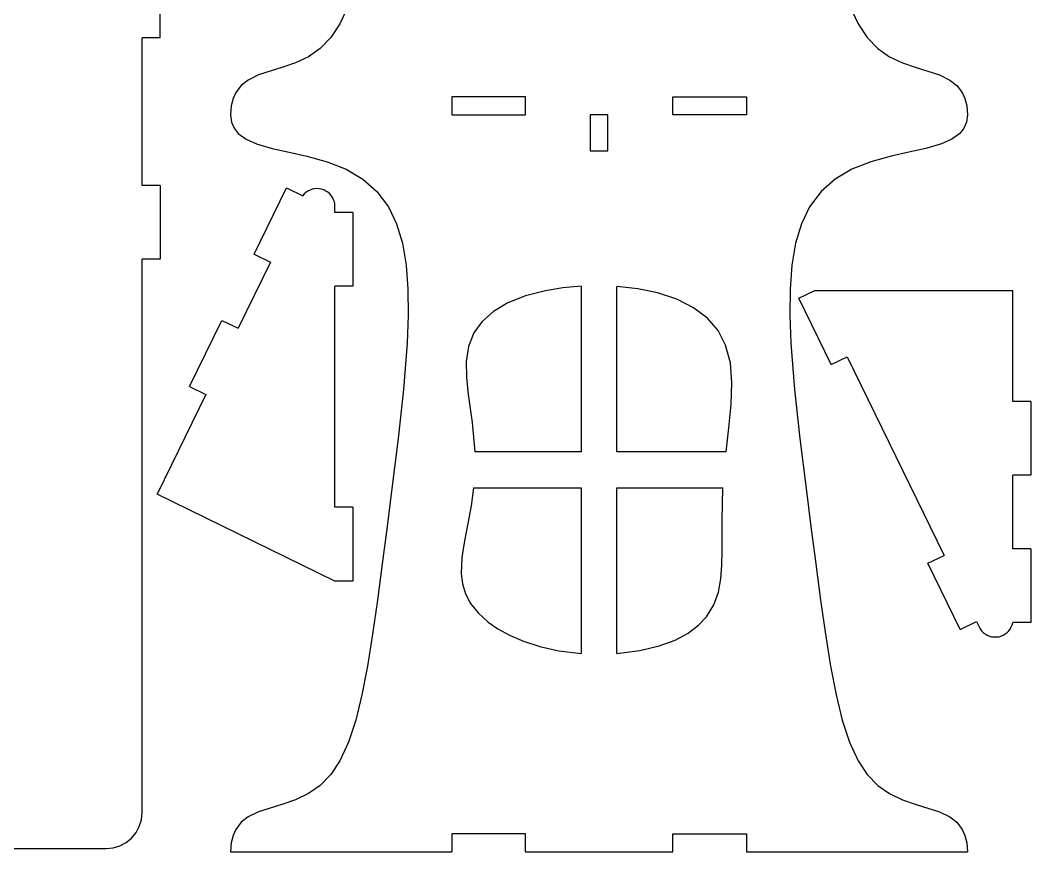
# Model space of a CAD drawing. Header units: millimetres. Extents: x -3928 to -434, y -548 to 1409.
# Drawn here: x -1988.4 to -1707.2, y 939.1 to 1170.5 of the extents above; entities that cross this region are included whole.
import ezdxf

# ---------------------------------------------------------------- set-up
doc = ezdxf.new("R2010")
doc.units = ezdxf.units.MM
doc.header["$MEASUREMENT"] = 0
doc.layers.add('layer 1', color=7, linetype='Continuous')

msp = doc.modelspace()

# ---------------------------------------------------------------- linework, layer by layer
at = {"layer": 'layer 1', "color": 1, "lineweight": 25}
for points, knots in [([(-1929.8263, 1349.1321), (-1929.8263, 1349.1321), (-1929.5716, 1347.0852), (-1929.5716, 1347.0852), (-1929.5716, 1347.0852), (-1929.5716, 1347.0852), (-1928.8544, 1345.3898), (-1928.8544, 1345.3898), (-1928.8544, 1345.3898), (-1928.8544, 1345.3898), (-1927.742, 1343.9907), (-1927.742, 1343.9907), (-1927.742, 1343.9907), (-1927.742, 1343.9907), (-1925.468, 1342.3365), (-1925.468, 1342.3365), (-1925.468, 1342.3365), (-1925.468, 1342.3365), (-1922.6324, 1341.081), (-1922.6324, 1341.081), (-1922.6324, 1341.081), (-1922.6324, 1341.081), (-1918.2597, 1339.7979), (-1918.2597, 1339.7979), (-1918.2597, 1339.7979), (-1918.2597, 1339.7979), (-1913.5099, 1338.7188), (-1913.5099, 1338.7188), (-1913.5099, 1338.7188), (-1913.5099, 1338.7188), (-1908.6504, 1337.6259), (-1908.6504, 1337.6259), (-1908.6504, 1337.6259), (-1908.6504, 1337.6259), (-1902.97, 1336.056), (-1902.97, 1336.056), (-1902.97, 1336.056), (-1902.97, 1336.056), (-1897.7083, 1333.994), (-1897.7083, 1333.994), (-1897.7083, 1333.994), (-1897.7083, 1333.994), (-1893.0502, 1331.2819), (-1893.0502, 1331.2819), (-1893.0502, 1331.2819), (-1893.0502, 1331.2819), (-1889.1083, 1327.8197), (-1889.1083, 1327.8197), (-1889.1083, 1327.8197), (-1889.1083, 1327.8197), (-1885.9326, 1323.5536), (-1885.9326, 1323.5536), (-1885.9326, 1323.5536), (-1885.9326, 1323.5536), (-1883.6625, 1318.8341), (-1883.6625, 1318.8341), (-1883.6625, 1318.8341), (-1883.6625, 1318.8341), (-1882.0333, 1313.4154), (-1882.0333, 1313.4154), (-1882.0333, 1313.4154), (-1882.0333, 1313.4154), (-1880.9948, 1307.3311), (-1880.9948, 1307.3311), (-1880.9948, 1307.3311), (-1880.9948, 1307.3311), (-1880.4808, 1300.6297), (-1880.4808, 1300.6297), (-1880.4808, 1300.6297), (-1880.4808, 1300.6297), (-1880.4169, 1293.3738), (-1880.4169, 1293.3738), (-1880.4169, 1293.3738), (-1880.4169, 1293.3738), (-1880.7235, 1285.6345), (-1880.7235, 1285.6345), (-1880.7235, 1285.6345), (-1880.7235, 1285.6345), (-1881.7659, 1272.6904), (-1881.7659, 1272.6904), (-1881.7659, 1272.6904), (-1881.7659, 1272.6904), (-1883.249, 1259.0869), (-1883.249, 1259.0869), (-1883.249, 1259.0869), (-1883.249, 1259.0869), (-1884.9466, 1245.1811), (-1884.9466, 1245.1811), (-1884.9466, 1245.1811), (-1884.9466, 1245.1811), (-1886.29, 1234.5851), (-1886.29, 1234.5851), (-1886.29, 1234.5851), (-1886.29, 1234.5851), (-1887.6333, 1224.1895), (-1887.6333, 1224.1895), (-1887.6333, 1224.1895), (-1887.6333, 1224.1895), (-1888.9714, 1214.1533), (-1888.9714, 1214.1533), (-1888.9714, 1214.1533), (-1888.9714, 1214.1533), (-1890.3278, 1204.6304), (-1890.3278, 1204.6304), (-1890.3278, 1204.6304), (-1890.3278, 1204.6304), (-1891.751, 1195.7644), (-1891.751, 1195.7644), (-1891.751, 1195.7644), (-1891.751, 1195.7644), (-1893.2795, 1187.8209), (-1893.2795, 1187.8209), (-1893.2795, 1187.8209), (-1893.2795, 1187.8209), (-1895.0149, 1180.7396), (-1895.0149, 1180.7396), (-1895.0149, 1180.7396), (-1895.0149, 1180.7396), (-1897.0391, 1174.6002), (-1897.0391, 1174.6002), (-1897.0391, 1174.6002), (-1897.0391, 1174.6002), (-1899.4277, 1169.45), (-1899.4277, 1169.45), (-1899.4277, 1169.45), (-1899.4277, 1169.45), (-1901.966, 1165.634), (-1901.966, 1165.634), (-1901.966, 1165.634), (-1901.966, 1165.634), (-1904.8782, 1162.6103), (-1904.8782, 1162.6103), (-1904.8782, 1162.6103), (-1904.8782, 1162.6103), (-1908.159, 1160.3053), (-1908.159, 1160.3053), (-1908.159, 1160.3053), (-1908.159, 1160.3053), (-1911.764, 1158.5922), (-1911.764, 1158.5922), (-1911.764, 1158.5922), (-1911.764, 1158.5922), (-1915.598, 1157.2813), (-1915.598, 1157.2813), (-1915.598, 1157.2813), (-1915.598, 1157.2813), (-1918.857, 1156.3087), (-1918.857, 1156.3087), (-1918.857, 1156.3087), (-1918.857, 1156.3087), (-1922.0383, 1155.2359), (-1922.0383, 1155.2359), (-1922.0383, 1155.2359), (-1922.0383, 1155.2359), (-1924.9713, 1153.8152), (-1924.9713, 1153.8152), (-1924.9713, 1153.8152), (-1924.9713, 1153.8152), (-1926.8784, 1152.3427), (-1926.8784, 1152.3427), (-1926.8784, 1152.3427), (-1926.8784, 1152.3427), (-1928.413, 1150.3562), (-1928.413, 1150.3562), (-1928.413, 1150.3562), (-1928.413, 1150.3562), (-1929.1659, 1148.6626), (-1929.1659, 1148.6626), (-1929.1659, 1148.6626), (-1929.1659, 1148.6626), (-1929.653, 1146.6083), (-1929.653, 1146.6083), (-1929.653, 1146.6083), (-1929.653, 1146.6083), (-1929.8263, 1144.1323), (-1929.8263, 1144.1323)], [0, 0, 0, 0, 0.02222222, 0.02222222, 0.02222222, 0.02222222, 0.04444444, 0.04444444, 0.04444444, 0.04444444, 0.06666667, 0.06666667, 0.06666667, 0.06666667, 0.08888889, 0.08888889, 0.08888889, 0.08888889, 0.11111111, 0.11111111, 0.11111111, 0.11111111, 0.13333333, 0.13333333, 0.13333333, 0.13333333, 0.15555556, 0.15555556, 0.15555556, 0.15555556, 0.17777778, 0.17777778, 0.17777778, 0.17777778, 0.2, 0.2, 0.2, 0.2, 0.22222222, 0.22222222, 0.22222222, 0.22222222, 0.24444444, 0.24444444, 0.24444444, 0.24444444, 0.26666667, 0.26666667, 0.26666667, 0.26666667, 0.28888889, 0.28888889, 0.28888889, 0.28888889, 0.31111111, 0.31111111, 0.31111111, 0.31111111, 0.33333333, 0.33333333, 0.33333333, 0.33333333, 0.35555556, 0.35555556, 0.35555556, 0.35555556, 0.37777778, 0.37777778, 0.37777778, 0.37777778, 0.4, 0.4, 0.4, 0.4, 0.42222222, 0.42222222, 0.42222222, 0.42222222, 0.44444444, 0.44444444, 0.44444444, 0.44444444, 0.46666667, 0.46666667, 0.46666667, 0.46666667, 0.48888889, 0.48888889, 0.48888889, 0.48888889, 0.51111111, 0.51111111, 0.51111111, 0.51111111, 0.53333333, 0.53333333, 0.53333333, 0.53333333, 0.55555556, 0.55555556, 0.55555556, 0.55555556, 0.57777778, 0.57777778, 0.57777778, 0.57777778, 0.6, 0.6, 0.6, 0.6, 0.62222222, 0.62222222, 0.62222222, 0.62222222, 0.64444444, 0.64444444, 0.64444444, 0.64444444, 0.66666667, 0.66666667, 0.66666667, 0.66666667, 0.68888889, 0.68888889, 0.68888889, 0.68888889, 0.71111111, 0.71111111, 0.71111111, 0.71111111, 0.73333333, 0.73333333, 0.73333333, 0.73333333, 0.75555556, 0.75555556, 0.75555556, 0.75555556, 0.77777778, 0.77777778, 0.77777778, 0.77777778, 0.8, 0.8, 0.8, 0.8, 0.82222222, 0.82222222, 0.82222222, 0.82222222, 0.84444444, 0.84444444, 0.84444444, 0.84444444, 0.86666667, 0.86666667, 0.86666667, 0.86666667, 0.88888889, 0.88888889, 0.88888889, 0.88888889, 0.91111111, 0.91111111, 0.91111111, 0.91111111, 0.93333333, 0.93333333, 0.93333333, 0.93333333, 0.95555556, 0.95555556, 0.95555556, 0.95555556, 1, 1, 1, 1]), ([(-1724.8265, 1349.1321), (-1724.8265, 1349.1321), (-1725.0815, 1347.0852), (-1725.0815, 1347.0852), (-1725.0815, 1347.0852), (-1725.0815, 1347.0852), (-1725.7987, 1345.3898), (-1725.7987, 1345.3898), (-1725.7987, 1345.3898), (-1725.7987, 1345.3898), (-1726.9107, 1343.9907), (-1726.9107, 1343.9907), (-1726.9107, 1343.9907), (-1726.9107, 1343.9907), (-1729.1851, 1342.3365), (-1729.1851, 1342.3365), (-1729.1851, 1342.3365), (-1729.1851, 1342.3365), (-1732.0207, 1341.081), (-1732.0207, 1341.081), (-1732.0207, 1341.081), (-1732.0207, 1341.081), (-1736.3934, 1339.7979), (-1736.3934, 1339.7979), (-1736.3934, 1339.7979), (-1736.3934, 1339.7979), (-1741.1431, 1338.7188), (-1741.1431, 1338.7188), (-1741.1431, 1338.7188), (-1741.1431, 1338.7188), (-1746.0022, 1337.6259), (-1746.0022, 1337.6259), (-1746.0022, 1337.6259), (-1746.0022, 1337.6259), (-1751.6827, 1336.056), (-1751.6827, 1336.056), (-1751.6827, 1336.056), (-1751.6827, 1336.056), (-1756.9447, 1333.994), (-1756.9447, 1333.994), (-1756.9447, 1333.994), (-1756.9447, 1333.994), (-1761.6024, 1331.2819), (-1761.6024, 1331.2819), (-1761.6024, 1331.2819), (-1761.6024, 1331.2819), (-1765.5443, 1327.8197), (-1765.5443, 1327.8197), (-1765.5443, 1327.8197), (-1765.5443, 1327.8197), (-1768.7201, 1323.5536), (-1768.7201, 1323.5536), (-1768.7201, 1323.5536), (-1768.7201, 1323.5536), (-1770.9902, 1318.8341), (-1770.9902, 1318.8341), (-1770.9902, 1318.8341), (-1770.9902, 1318.8341), (-1772.6197, 1313.4154), (-1772.6197, 1313.4154), (-1772.6197, 1313.4154), (-1772.6197, 1313.4154), (-1773.6582, 1307.3311), (-1773.6582, 1307.3311), (-1773.6582, 1307.3311), (-1773.6582, 1307.3311), (-1774.1719, 1300.6297), (-1774.1719, 1300.6297), (-1774.1719, 1300.6297), (-1774.1719, 1300.6297), (-1774.2361, 1293.3738), (-1774.2361, 1293.3738), (-1774.2361, 1293.3738), (-1774.2361, 1293.3738), (-1773.9292, 1285.6345), (-1773.9292, 1285.6345), (-1773.9292, 1285.6345), (-1773.9292, 1285.6345), (-1772.8871, 1272.6904), (-1772.8871, 1272.6904), (-1772.8871, 1272.6904), (-1772.8871, 1272.6904), (-1771.404, 1259.0869), (-1771.404, 1259.0869), (-1771.404, 1259.0869), (-1771.404, 1259.0869), (-1769.7064, 1245.1811), (-1769.7064, 1245.1811), (-1769.7064, 1245.1811), (-1769.7064, 1245.1811), (-1768.363, 1234.5851), (-1768.363, 1234.5851), (-1768.363, 1234.5851), (-1768.363, 1234.5851), (-1767.0197, 1224.1895), (-1767.0197, 1224.1895), (-1767.0197, 1224.1895), (-1767.0197, 1224.1895), (-1765.6812, 1214.1533), (-1765.6812, 1214.1533), (-1765.6812, 1214.1533), (-1765.6812, 1214.1533), (-1764.3248, 1204.6304), (-1764.3248, 1204.6304), (-1764.3248, 1204.6304), (-1764.3248, 1204.6304), (-1762.902, 1195.7644), (-1762.902, 1195.7644), (-1762.902, 1195.7644), (-1762.902, 1195.7644), (-1761.3735, 1187.8209), (-1761.3735, 1187.8209), (-1761.3735, 1187.8209), (-1761.3735, 1187.8209), (-1759.6378, 1180.7396), (-1759.6378, 1180.7396), (-1759.6378, 1180.7396), (-1759.6378, 1180.7396), (-1757.6136, 1174.6002), (-1757.6136, 1174.6002), (-1757.6136, 1174.6002), (-1757.6136, 1174.6002), (-1755.2249, 1169.45), (-1755.2249, 1169.45), (-1755.2249, 1169.45), (-1755.2249, 1169.45), (-1752.687, 1165.634), (-1752.687, 1165.634), (-1752.687, 1165.634), (-1752.687, 1165.634), (-1749.7745, 1162.6103), (-1749.7745, 1162.6103), (-1749.7745, 1162.6103), (-1749.7745, 1162.6103), (-1746.4936, 1160.3053), (-1746.4936, 1160.3053), (-1746.4936, 1160.3053), (-1746.4936, 1160.3053), (-1742.889, 1158.5922), (-1742.889, 1158.5922), (-1742.889, 1158.5922), (-1742.889, 1158.5922), (-1739.0551, 1157.2813), (-1739.0551, 1157.2813), (-1739.0551, 1157.2813), (-1739.0551, 1157.2813), (-1735.7958, 1156.3087), (-1735.7958, 1156.3087), (-1735.7958, 1156.3087), (-1735.7958, 1156.3087), (-1732.6144, 1155.2359), (-1732.6144, 1155.2359), (-1732.6144, 1155.2359), (-1732.6144, 1155.2359), (-1729.6818, 1153.8152), (-1729.6818, 1153.8152), (-1729.6818, 1153.8152), (-1729.6818, 1153.8152), (-1727.7743, 1152.3427), (-1727.7743, 1152.3427), (-1727.7743, 1152.3427), (-1727.7743, 1152.3427), (-1726.2397, 1150.3562), (-1726.2397, 1150.3562), (-1726.2397, 1150.3562), (-1726.2397, 1150.3562), (-1725.4869, 1148.6626), (-1725.4869, 1148.6626), (-1725.4869, 1148.6626), (-1725.4869, 1148.6626), (-1725.0001, 1146.6083), (-1725.0001, 1146.6083), (-1725.0001, 1146.6083), (-1725.0001, 1146.6083), (-1724.8265, 1144.1323), (-1724.8265, 1144.1323)], [0, 0, 0, 0, 0.02222222, 0.02222222, 0.02222222, 0.02222222, 0.04444444, 0.04444444, 0.04444444, 0.04444444, 0.06666667, 0.06666667, 0.06666667, 0.06666667, 0.08888889, 0.08888889, 0.08888889, 0.08888889, 0.11111111, 0.11111111, 0.11111111, 0.11111111, 0.13333333, 0.13333333, 0.13333333, 0.13333333, 0.15555556, 0.15555556, 0.15555556, 0.15555556, 0.17777778, 0.17777778, 0.17777778, 0.17777778, 0.2, 0.2, 0.2, 0.2, 0.22222222, 0.22222222, 0.22222222, 0.22222222, 0.24444444, 0.24444444, 0.24444444, 0.24444444, 0.26666667, 0.26666667, 0.26666667, 0.26666667, 0.28888889, 0.28888889, 0.28888889, 0.28888889, 0.31111111, 0.31111111, 0.31111111, 0.31111111, 0.33333333, 0.33333333, 0.33333333, 0.33333333, 0.35555556, 0.35555556, 0.35555556, 0.35555556, 0.37777778, 0.37777778, 0.37777778, 0.37777778, 0.4, 0.4, 0.4, 0.4, 0.42222222, 0.42222222, 0.42222222, 0.42222222, 0.44444444, 0.44444444, 0.44444444, 0.44444444, 0.46666667, 0.46666667, 0.46666667, 0.46666667, 0.48888889, 0.48888889, 0.48888889, 0.48888889, 0.51111111, 0.51111111, 0.51111111, 0.51111111, 0.53333333, 0.53333333, 0.53333333, 0.53333333, 0.55555556, 0.55555556, 0.55555556, 0.55555556, 0.57777778, 0.57777778, 0.57777778, 0.57777778, 0.6, 0.6, 0.6, 0.6, 0.62222222, 0.62222222, 0.62222222, 0.62222222, 0.64444444, 0.64444444, 0.64444444, 0.64444444, 0.66666667, 0.66666667, 0.66666667, 0.66666667, 0.68888889, 0.68888889, 0.68888889, 0.68888889, 0.71111111, 0.71111111, 0.71111111, 0.71111111, 0.73333333, 0.73333333, 0.73333333, 0.73333333, 0.75555556, 0.75555556, 0.75555556, 0.75555556, 0.77777778, 0.77777778, 0.77777778, 0.77777778, 0.8, 0.8, 0.8, 0.8, 0.82222222, 0.82222222, 0.82222222, 0.82222222, 0.84444444, 0.84444444, 0.84444444, 0.84444444, 0.86666667, 0.86666667, 0.86666667, 0.86666667, 0.88888889, 0.88888889, 0.88888889, 0.88888889, 0.91111111, 0.91111111, 0.91111111, 0.91111111, 0.93333333, 0.93333333, 0.93333333, 0.93333333, 0.95555556, 0.95555556, 0.95555556, 0.95555556, 1, 1, 1, 1]), ([(-1929.8263, 1144.1323), (-1929.8263, 1144.1323), (-1929.5716, 1142.0855), (-1929.5716, 1142.0855), (-1929.5716, 1142.0855), (-1929.5716, 1142.0855), (-1928.8544, 1140.39), (-1928.8544, 1140.39), (-1928.8544, 1140.39), (-1928.8544, 1140.39), (-1927.742, 1138.9906), (-1927.742, 1138.9906), (-1927.742, 1138.9906), (-1927.742, 1138.9906), (-1925.468, 1137.3367), (-1925.468, 1137.3367), (-1925.468, 1137.3367), (-1925.468, 1137.3367), (-1922.6324, 1136.0812), (-1922.6324, 1136.0812), (-1922.6324, 1136.0812), (-1922.6324, 1136.0812), (-1918.2597, 1134.7981), (-1918.2597, 1134.7981), (-1918.2597, 1134.7981), (-1918.2597, 1134.7981), (-1913.5099, 1133.7186), (-1913.5099, 1133.7186), (-1913.5099, 1133.7186), (-1913.5099, 1133.7186), (-1908.6504, 1132.6261), (-1908.6504, 1132.6261), (-1908.6504, 1132.6261), (-1908.6504, 1132.6261), (-1902.97, 1131.0562), (-1902.97, 1131.0562), (-1902.97, 1131.0562), (-1902.97, 1131.0562), (-1897.7083, 1128.9939), (-1897.7083, 1128.9939), (-1897.7083, 1128.9939), (-1897.7083, 1128.9939), (-1893.0502, 1126.2821), (-1893.0502, 1126.2821), (-1893.0502, 1126.2821), (-1893.0502, 1126.2821), (-1889.1083, 1122.8196), (-1889.1083, 1122.8196), (-1889.1083, 1122.8196), (-1889.1083, 1122.8196), (-1885.9326, 1118.5538), (-1885.9326, 1118.5538), (-1885.9326, 1118.5538), (-1885.9326, 1118.5538), (-1883.6625, 1113.834), (-1883.6625, 1113.834), (-1883.6625, 1113.834), (-1883.6625, 1113.834), (-1882.0333, 1108.4153), (-1882.0333, 1108.4153), (-1882.0333, 1108.4153), (-1882.0333, 1108.4153), (-1880.9948, 1102.3309), (-1880.9948, 1102.3309), (-1880.9948, 1102.3309), (-1880.9948, 1102.3309), (-1880.4808, 1095.6299), (-1880.4808, 1095.6299), (-1880.4808, 1095.6299), (-1880.4808, 1095.6299), (-1880.4169, 1088.3736), (-1880.4169, 1088.3736), (-1880.4169, 1088.3736), (-1880.4169, 1088.3736), (-1880.7235, 1080.6348), (-1880.7235, 1080.6348), (-1880.7235, 1080.6348), (-1880.7235, 1080.6348), (-1881.7659, 1067.6903), (-1881.7659, 1067.6903), (-1881.7659, 1067.6903), (-1881.7659, 1067.6903), (-1883.249, 1054.0872), (-1883.249, 1054.0872), (-1883.249, 1054.0872), (-1883.249, 1054.0872), (-1884.9466, 1040.181), (-1884.9466, 1040.181), (-1884.9466, 1040.181), (-1884.9466, 1040.181), (-1886.29, 1029.5853), (-1886.29, 1029.5853), (-1886.29, 1029.5853), (-1886.29, 1029.5853), (-1887.6333, 1019.1897), (-1887.6333, 1019.1897), (-1887.6333, 1019.1897), (-1887.6333, 1019.1897), (-1888.9714, 1009.1535), (-1888.9714, 1009.1535), (-1888.9714, 1009.1535), (-1888.9714, 1009.1535), (-1890.3278, 999.6306), (-1890.3278, 999.6306), (-1890.3278, 999.6306), (-1890.3278, 999.6306), (-1891.751, 990.7646), (-1891.751, 990.7646), (-1891.751, 990.7646), (-1891.751, 990.7646), (-1893.2795, 982.8211), (-1893.2795, 982.8211), (-1893.2795, 982.8211), (-1893.2795, 982.8211), (-1895.0149, 975.7395), (-1895.0149, 975.7395), (-1895.0149, 975.7395), (-1895.0149, 975.7395), (-1897.0391, 969.6001), (-1897.0391, 969.6001), (-1897.0391, 969.6001), (-1897.0391, 969.6001), (-1899.4277, 964.4502), (-1899.4277, 964.4502), (-1899.4277, 964.4502), (-1899.4277, 964.4502), (-1901.966, 960.6339), (-1901.966, 960.6339), (-1901.966, 960.6339), (-1901.966, 960.6339), (-1904.8782, 957.6106), (-1904.8782, 957.6106), (-1904.8782, 957.6106), (-1904.8782, 957.6106), (-1908.159, 955.3055), (-1908.159, 955.3055), (-1908.159, 955.3055), (-1908.159, 955.3055), (-1911.764, 953.5921), (-1911.764, 953.5921), (-1911.764, 953.5921), (-1911.764, 953.5921), (-1915.598, 952.2815), (-1915.598, 952.2815), (-1915.598, 952.2815), (-1915.598, 952.2815), (-1918.857, 951.3089), (-1918.857, 951.3089), (-1918.857, 951.3089), (-1918.857, 951.3089), (-1922.0383, 950.2357), (-1922.0383, 950.2357), (-1922.0383, 950.2357), (-1922.0383, 950.2357), (-1924.9713, 948.8155), (-1924.9713, 948.8155), (-1924.9713, 948.8155), (-1924.9713, 948.8155), (-1926.8784, 947.3426), (-1926.8784, 947.3426), (-1926.8784, 947.3426), (-1926.8784, 947.3426), (-1928.413, 945.3561), (-1928.413, 945.3561), (-1928.413, 945.3561), (-1928.413, 945.3561), (-1929.1659, 943.6628), (-1929.1659, 943.6628), (-1929.1659, 943.6628), (-1929.1659, 943.6628), (-1929.653, 941.6086), (-1929.653, 941.6086), (-1929.653, 941.6086), (-1929.653, 941.6086), (-1929.8263, 939.1324), (-1929.8263, 939.1324)], [0, 0, 0, 0, 0.02222222, 0.02222222, 0.02222222, 0.02222222, 0.04444444, 0.04444444, 0.04444444, 0.04444444, 0.06666667, 0.06666667, 0.06666667, 0.06666667, 0.08888889, 0.08888889, 0.08888889, 0.08888889, 0.11111111, 0.11111111, 0.11111111, 0.11111111, 0.13333333, 0.13333333, 0.13333333, 0.13333333, 0.15555556, 0.15555556, 0.15555556, 0.15555556, 0.17777778, 0.17777778, 0.17777778, 0.17777778, 0.2, 0.2, 0.2, 0.2, 0.22222222, 0.22222222, 0.22222222, 0.22222222, 0.24444444, 0.24444444, 0.24444444, 0.24444444, 0.26666667, 0.26666667, 0.26666667, 0.26666667, 0.28888889, 0.28888889, 0.28888889, 0.28888889, 0.31111111, 0.31111111, 0.31111111, 0.31111111, 0.33333333, 0.33333333, 0.33333333, 0.33333333, 0.35555556, 0.35555556, 0.35555556, 0.35555556, 0.37777778, 0.37777778, 0.37777778, 0.37777778, 0.4, 0.4, 0.4, 0.4, 0.42222222, 0.42222222, 0.42222222, 0.42222222, 0.44444444, 0.44444444, 0.44444444, 0.44444444, 0.46666667, 0.46666667, 0.46666667, 0.46666667, 0.48888889, 0.48888889, 0.48888889, 0.48888889, 0.51111111, 0.51111111, 0.51111111, 0.51111111, 0.53333333, 0.53333333, 0.53333333, 0.53333333, 0.55555556, 0.55555556, 0.55555556, 0.55555556, 0.57777778, 0.57777778, 0.57777778, 0.57777778, 0.6, 0.6, 0.6, 0.6, 0.62222222, 0.62222222, 0.62222222, 0.62222222, 0.64444444, 0.64444444, 0.64444444, 0.64444444, 0.66666667, 0.66666667, 0.66666667, 0.66666667, 0.68888889, 0.68888889, 0.68888889, 0.68888889, 0.71111111, 0.71111111, 0.71111111, 0.71111111, 0.73333333, 0.73333333, 0.73333333, 0.73333333, 0.75555556, 0.75555556, 0.75555556, 0.75555556, 0.77777778, 0.77777778, 0.77777778, 0.77777778, 0.8, 0.8, 0.8, 0.8, 0.82222222, 0.82222222, 0.82222222, 0.82222222, 0.84444444, 0.84444444, 0.84444444, 0.84444444, 0.86666667, 0.86666667, 0.86666667, 0.86666667, 0.88888889, 0.88888889, 0.88888889, 0.88888889, 0.91111111, 0.91111111, 0.91111111, 0.91111111, 0.93333333, 0.93333333, 0.93333333, 0.93333333, 0.95555556, 0.95555556, 0.95555556, 0.95555556, 1, 1, 1, 1]), ([(-1724.8265, 1144.1323), (-1724.8265, 1144.1323), (-1725.0815, 1142.0855), (-1725.0815, 1142.0855), (-1725.0815, 1142.0855), (-1725.0815, 1142.0855), (-1725.7987, 1140.39), (-1725.7987, 1140.39), (-1725.7987, 1140.39), (-1725.7987, 1140.39), (-1726.9107, 1138.9906), (-1726.9107, 1138.9906), (-1726.9107, 1138.9906), (-1726.9107, 1138.9906), (-1729.1851, 1137.3367), (-1729.1851, 1137.3367), (-1729.1851, 1137.3367), (-1729.1851, 1137.3367), (-1732.0207, 1136.0812), (-1732.0207, 1136.0812), (-1732.0207, 1136.0812), (-1732.0207, 1136.0812), (-1736.3934, 1134.7981), (-1736.3934, 1134.7981), (-1736.3934, 1134.7981), (-1736.3934, 1134.7981), (-1741.1431, 1133.7186), (-1741.1431, 1133.7186), (-1741.1431, 1133.7186), (-1741.1431, 1133.7186), (-1746.0022, 1132.6261), (-1746.0022, 1132.6261), (-1746.0022, 1132.6261), (-1746.0022, 1132.6261), (-1751.6827, 1131.0562), (-1751.6827, 1131.0562), (-1751.6827, 1131.0562), (-1751.6827, 1131.0562), (-1756.9447, 1128.9939), (-1756.9447, 1128.9939), (-1756.9447, 1128.9939), (-1756.9447, 1128.9939), (-1761.6024, 1126.2821), (-1761.6024, 1126.2821), (-1761.6024, 1126.2821), (-1761.6024, 1126.2821), (-1765.5443, 1122.8196), (-1765.5443, 1122.8196), (-1765.5443, 1122.8196), (-1765.5443, 1122.8196), (-1768.7201, 1118.5538), (-1768.7201, 1118.5538), (-1768.7201, 1118.5538), (-1768.7201, 1118.5538), (-1770.9902, 1113.834), (-1770.9902, 1113.834), (-1770.9902, 1113.834), (-1770.9902, 1113.834), (-1772.6197, 1108.4153), (-1772.6197, 1108.4153), (-1772.6197, 1108.4153), (-1772.6197, 1108.4153), (-1773.6582, 1102.3309), (-1773.6582, 1102.3309), (-1773.6582, 1102.3309), (-1773.6582, 1102.3309), (-1774.1719, 1095.6299), (-1774.1719, 1095.6299), (-1774.1719, 1095.6299), (-1774.1719, 1095.6299), (-1774.2361, 1088.3736), (-1774.2361, 1088.3736), (-1774.2361, 1088.3736), (-1774.2361, 1088.3736), (-1773.9292, 1080.6348), (-1773.9292, 1080.6348), (-1773.9292, 1080.6348), (-1773.9292, 1080.6348), (-1772.8871, 1067.6903), (-1772.8871, 1067.6903), (-1772.8871, 1067.6903), (-1772.8871, 1067.6903), (-1771.404, 1054.0872), (-1771.404, 1054.0872), (-1771.404, 1054.0872), (-1771.404, 1054.0872), (-1769.7064, 1040.181), (-1769.7064, 1040.181), (-1769.7064, 1040.181), (-1769.7064, 1040.181), (-1768.363, 1029.5853), (-1768.363, 1029.5853), (-1768.363, 1029.5853), (-1768.363, 1029.5853), (-1767.0197, 1019.1897), (-1767.0197, 1019.1897), (-1767.0197, 1019.1897), (-1767.0197, 1019.1897), (-1765.6812, 1009.1535), (-1765.6812, 1009.1535), (-1765.6812, 1009.1535), (-1765.6812, 1009.1535), (-1764.3248, 999.6306), (-1764.3248, 999.6306), (-1764.3248, 999.6306), (-1764.3248, 999.6306), (-1762.902, 990.7646), (-1762.902, 990.7646), (-1762.902, 990.7646), (-1762.902, 990.7646), (-1761.3735, 982.8211), (-1761.3735, 982.8211), (-1761.3735, 982.8211), (-1761.3735, 982.8211), (-1759.6378, 975.7395), (-1759.6378, 975.7395), (-1759.6378, 975.7395), (-1759.6378, 975.7395), (-1757.6136, 969.6001), (-1757.6136, 969.6001), (-1757.6136, 969.6001), (-1757.6136, 969.6001), (-1755.2249, 964.4502), (-1755.2249, 964.4502), (-1755.2249, 964.4502), (-1755.2249, 964.4502), (-1752.687, 960.6339), (-1752.687, 960.6339), (-1752.687, 960.6339), (-1752.687, 960.6339), (-1749.7745, 957.6106), (-1749.7745, 957.6106), (-1749.7745, 957.6106), (-1749.7745, 957.6106), (-1746.4936, 955.3055), (-1746.4936, 955.3055), (-1746.4936, 955.3055), (-1746.4936, 955.3055), (-1742.889, 953.5921), (-1742.889, 953.5921), (-1742.889, 953.5921), (-1742.889, 953.5921), (-1739.0551, 952.2815), (-1739.0551, 952.2815), (-1739.0551, 952.2815), (-1739.0551, 952.2815), (-1735.7958, 951.3089), (-1735.7958, 951.3089), (-1735.7958, 951.3089), (-1735.7958, 951.3089), (-1732.6144, 950.2357), (-1732.6144, 950.2357), (-1732.6144, 950.2357), (-1732.6144, 950.2357), (-1729.6818, 948.8155), (-1729.6818, 948.8155), (-1729.6818, 948.8155), (-1729.6818, 948.8155), (-1727.7743, 947.3426), (-1727.7743, 947.3426), (-1727.7743, 947.3426), (-1727.7743, 947.3426), (-1726.2397, 945.3561), (-1726.2397, 945.3561), (-1726.2397, 945.3561), (-1726.2397, 945.3561), (-1725.4869, 943.6628), (-1725.4869, 943.6628), (-1725.4869, 943.6628), (-1725.4869, 943.6628), (-1725.0001, 941.6086), (-1725.0001, 941.6086), (-1725.0001, 941.6086), (-1725.0001, 941.6086), (-1724.8265, 939.1324), (-1724.8265, 939.1324)], [0, 0, 0, 0, 0.02222222, 0.02222222, 0.02222222, 0.02222222, 0.04444444, 0.04444444, 0.04444444, 0.04444444, 0.06666667, 0.06666667, 0.06666667, 0.06666667, 0.08888889, 0.08888889, 0.08888889, 0.08888889, 0.11111111, 0.11111111, 0.11111111, 0.11111111, 0.13333333, 0.13333333, 0.13333333, 0.13333333, 0.15555556, 0.15555556, 0.15555556, 0.15555556, 0.17777778, 0.17777778, 0.17777778, 0.17777778, 0.2, 0.2, 0.2, 0.2, 0.22222222, 0.22222222, 0.22222222, 0.22222222, 0.24444444, 0.24444444, 0.24444444, 0.24444444, 0.26666667, 0.26666667, 0.26666667, 0.26666667, 0.28888889, 0.28888889, 0.28888889, 0.28888889, 0.31111111, 0.31111111, 0.31111111, 0.31111111, 0.33333333, 0.33333333, 0.33333333, 0.33333333, 0.35555556, 0.35555556, 0.35555556, 0.35555556, 0.37777778, 0.37777778, 0.37777778, 0.37777778, 0.4, 0.4, 0.4, 0.4, 0.42222222, 0.42222222, 0.42222222, 0.42222222, 0.44444444, 0.44444444, 0.44444444, 0.44444444, 0.46666667, 0.46666667, 0.46666667, 0.46666667, 0.48888889, 0.48888889, 0.48888889, 0.48888889, 0.51111111, 0.51111111, 0.51111111, 0.51111111, 0.53333333, 0.53333333, 0.53333333, 0.53333333, 0.55555556, 0.55555556, 0.55555556, 0.55555556, 0.57777778, 0.57777778, 0.57777778, 0.57777778, 0.6, 0.6, 0.6, 0.6, 0.62222222, 0.62222222, 0.62222222, 0.62222222, 0.64444444, 0.64444444, 0.64444444, 0.64444444, 0.66666667, 0.66666667, 0.66666667, 0.66666667, 0.68888889, 0.68888889, 0.68888889, 0.68888889, 0.71111111, 0.71111111, 0.71111111, 0.71111111, 0.73333333, 0.73333333, 0.73333333, 0.73333333, 0.75555556, 0.75555556, 0.75555556, 0.75555556, 0.77777778, 0.77777778, 0.77777778, 0.77777778, 0.8, 0.8, 0.8, 0.8, 0.82222222, 0.82222222, 0.82222222, 0.82222222, 0.84444444, 0.84444444, 0.84444444, 0.84444444, 0.86666667, 0.86666667, 0.86666667, 0.86666667, 0.88888889, 0.88888889, 0.88888889, 0.88888889, 0.91111111, 0.91111111, 0.91111111, 0.91111111, 0.93333333, 0.93333333, 0.93333333, 0.93333333, 0.95555556, 0.95555556, 0.95555556, 0.95555556, 1, 1, 1, 1]), ([(-1900.7955, 1118.6087), (-1900.7955, 1118.6087), (-1900.8386, 1119.2631), (-1900.8386, 1119.2631), (-1900.8386, 1119.2631), (-1900.8386, 1119.2631), (-1900.9666, 1119.9062), (-1900.9666, 1119.9062), (-1900.9666, 1119.9062), (-1900.9666, 1119.9062), (-1901.178, 1120.5271), (-1901.178, 1120.5271), (-1901.178, 1120.5271), (-1901.178, 1120.5271), (-1901.469, 1121.1148), (-1901.469, 1121.1148), (-1901.469, 1121.1148), (-1901.469, 1121.1148), (-1901.8341, 1121.6595), (-1901.8341, 1121.6595), (-1901.8341, 1121.6595), (-1901.8341, 1121.6595), (-1902.2677, 1122.1516), (-1902.2677, 1122.1516), (-1902.2677, 1122.1516), (-1902.2677, 1122.1516), (-1902.7616, 1122.5831), (-1902.7616, 1122.5831), (-1902.7616, 1122.5831), (-1902.7616, 1122.5831), (-1903.308, 1122.9457), (-1903.308, 1122.9457), (-1903.308, 1122.9457), (-1903.308, 1122.9457), (-1903.8972, 1123.2343), (-1903.8972, 1123.2343), (-1903.8972, 1123.2343), (-1903.8972, 1123.2343), (-1904.5188, 1123.4428), (-1904.5188, 1123.4428), (-1904.5188, 1123.4428), (-1904.5188, 1123.4428), (-1905.1626, 1123.5684), (-1905.1626, 1123.5684), (-1905.1626, 1123.5684), (-1905.1626, 1123.5684), (-1905.8173, 1123.6086), (-1905.8173, 1123.6086), (-1905.8173, 1123.6086), (-1905.8173, 1123.6086), (-1906.4714, 1123.5627), (-1906.4714, 1123.5627), (-1906.4714, 1123.5627), (-1906.4714, 1123.5627), (-1907.1141, 1123.4315), (-1907.1141, 1123.4315), (-1907.1141, 1123.4315), (-1907.1141, 1123.4315), (-1907.734, 1123.2174), (-1907.734, 1123.2174), (-1907.734, 1123.2174), (-1907.734, 1123.2174), (-1908.3206, 1122.9239), (-1908.3206, 1122.9239), (-1908.3206, 1122.9239), (-1908.3206, 1122.9239), (-1908.8636, 1122.5563), (-1908.8636, 1122.5563), (-1908.8636, 1122.5563), (-1908.8636, 1122.5563), (-1909.3539, 1122.1209), (-1909.3539, 1122.1209), (-1909.3539, 1122.1209), (-1909.3539, 1122.1209), (-1909.7833, 1121.6249), (-1909.7833, 1121.6249)], [0, 0, 0, 0, 0.05, 0.05, 0.05, 0.05, 0.1, 0.1, 0.1, 0.1, 0.15, 0.15, 0.15, 0.15, 0.2, 0.2, 0.2, 0.2, 0.25, 0.25, 0.25, 0.25, 0.3, 0.3, 0.3, 0.3, 0.35, 0.35, 0.35, 0.35, 0.4, 0.4, 0.4, 0.4, 0.45, 0.45, 0.45, 0.45, 0.5, 0.5, 0.5, 0.5, 0.55, 0.55, 0.55, 0.55, 0.6, 0.6, 0.6, 0.6, 0.65, 0.65, 0.65, 0.65, 0.7, 0.7, 0.7, 0.7, 0.75, 0.75, 0.75, 0.75, 0.8, 0.8, 0.8, 0.8, 0.85, 0.85, 0.85, 0.85, 0.9, 0.9, 0.9, 0.9, 1, 1, 1, 1]), ([(-1832.3266, 1096.5041), (-1832.3266, 1096.5041), (-1837.4062, 1096.031), (-1837.4062, 1096.031), (-1837.4062, 1096.031), (-1837.4062, 1096.031), (-1842.2566, 1095.2186), (-1842.2566, 1095.2186), (-1842.2566, 1095.2186), (-1842.2566, 1095.2186), (-1847.8001, 1093.756), (-1847.8001, 1093.756), (-1847.8001, 1093.756), (-1847.8001, 1093.756), (-1852.6604, 1091.8168), (-1852.6604, 1091.8168), (-1852.6604, 1091.8168), (-1852.6604, 1091.8168), (-1856.712, 1089.4337), (-1856.712, 1089.4337), (-1856.712, 1089.4337), (-1856.712, 1089.4337), (-1859.8835, 1086.6447), (-1859.8835, 1086.6447), (-1859.8835, 1086.6447), (-1859.8835, 1086.6447), (-1862.1596, 1083.4901), (-1862.1596, 1083.4901), (-1862.1596, 1083.4901), (-1862.1596, 1083.4901), (-1863.6769, 1079.6689), (-1863.6769, 1079.6689), (-1863.6769, 1079.6689), (-1863.6769, 1079.6689), (-1864.3066, 1075.5103), (-1864.3066, 1075.5103), (-1864.3066, 1075.5103), (-1864.3066, 1075.5103), (-1864.242, 1071.0614), (-1864.242, 1071.0614), (-1864.242, 1071.0614), (-1864.242, 1071.0614), (-1863.7213, 1066.3631), (-1863.7213, 1066.3631), (-1863.7213, 1066.3631), (-1863.7213, 1066.3631), (-1862.591, 1058.5646), (-1862.591, 1058.5646), (-1862.591, 1058.5646), (-1862.591, 1058.5646), (-1861.8499, 1050.3823), (-1861.8499, 1050.3823)], [0, 0, 0, 0, 0.07142857, 0.07142857, 0.07142857, 0.07142857, 0.14285714, 0.14285714, 0.14285714, 0.14285714, 0.21428571, 0.21428571, 0.21428571, 0.21428571, 0.28571429, 0.28571429, 0.28571429, 0.28571429, 0.35714286, 0.35714286, 0.35714286, 0.35714286, 0.42857143, 0.42857143, 0.42857143, 0.42857143, 0.5, 0.5, 0.5, 0.5, 0.57142857, 0.57142857, 0.57142857, 0.57142857, 0.64285714, 0.64285714, 0.64285714, 0.64285714, 0.71428571, 0.71428571, 0.71428571, 0.71428571, 0.78571429, 0.78571429, 0.78571429, 0.78571429, 0.85714286, 0.85714286, 0.85714286, 0.85714286, 1, 1, 1, 1]), ([(-1791.9656, 1050.3823), (-1791.9656, 1050.3823), (-1791.2086, 1057.09), (-1791.2086, 1057.09), (-1791.2086, 1057.09), (-1791.2086, 1057.09), (-1790.581, 1063.5204), (-1790.581, 1063.5204), (-1790.581, 1063.5204), (-1790.581, 1063.5204), (-1790.352, 1069.5607), (-1790.352, 1069.5607), (-1790.352, 1069.5607), (-1790.352, 1069.5607), (-1790.7821, 1075.1145), (-1790.7821, 1075.1145), (-1790.7821, 1075.1145), (-1790.7821, 1075.1145), (-1792.0884, 1080.1063), (-1792.0884, 1080.1063), (-1792.0884, 1080.1063), (-1792.0884, 1080.1063), (-1794.1567, 1084.1015), (-1794.1567, 1084.1015), (-1794.1567, 1084.1015), (-1794.1567, 1084.1015), (-1797.1243, 1087.5626), (-1797.1243, 1087.5626), (-1797.1243, 1087.5626), (-1797.1243, 1087.5626), (-1800.9858, 1090.473), (-1800.9858, 1090.473), (-1800.9858, 1090.473), (-1800.9858, 1090.473), (-1805.6788, 1092.8236), (-1805.6788, 1092.8236), (-1805.6788, 1092.8236), (-1805.6788, 1092.8236), (-1811.0876, 1094.6104), (-1811.0876, 1094.6104), (-1811.0876, 1094.6104), (-1811.0876, 1094.6104), (-1816.549, 1095.7552), (-1816.549, 1095.7552), (-1816.549, 1095.7552), (-1816.549, 1095.7552), (-1822.3264, 1096.4272), (-1822.3264, 1096.4272)], [0, 0, 0, 0, 0.07692308, 0.07692308, 0.07692308, 0.07692308, 0.15384615, 0.15384615, 0.15384615, 0.15384615, 0.23076923, 0.23076923, 0.23076923, 0.23076923, 0.30769231, 0.30769231, 0.30769231, 0.30769231, 0.38461538, 0.38461538, 0.38461538, 0.38461538, 0.46153846, 0.46153846, 0.46153846, 0.46153846, 0.53846154, 0.53846154, 0.53846154, 0.53846154, 0.61538462, 0.61538462, 0.61538462, 0.61538462, 0.69230769, 0.69230769, 0.69230769, 0.69230769, 0.76923077, 0.76923077, 0.76923077, 0.76923077, 0.84615385, 0.84615385, 0.84615385, 0.84615385, 1, 1, 1, 1]), ([(-1862.215, 1040.3825), (-1862.215, 1040.3825), (-1862.9248, 1035.367), (-1862.9248, 1035.367), (-1862.9248, 1035.367), (-1862.9248, 1035.367), (-1863.8491, 1030.4274), (-1863.8491, 1030.4274), (-1863.8491, 1030.4274), (-1863.8491, 1030.4274), (-1864.7906, 1025.6145), (-1864.7906, 1025.6145), (-1864.7906, 1025.6145), (-1864.7906, 1025.6145), (-1865.4891, 1020.9638), (-1865.4891, 1020.9638), (-1865.4891, 1020.9638), (-1865.4891, 1020.9638), (-1865.6376, 1016.4899), (-1865.6376, 1016.4899), (-1865.6376, 1016.4899), (-1865.6376, 1016.4899), (-1865.2806, 1013.6782), (-1865.2806, 1013.6782), (-1865.2806, 1013.6782), (-1865.2806, 1013.6782), (-1864.4527, 1010.9297), (-1864.4527, 1010.9297), (-1864.4527, 1010.9297), (-1864.4527, 1010.9297), (-1863.0549, 1008.237), (-1863.0549, 1008.237), (-1863.0549, 1008.237), (-1863.0549, 1008.237), (-1860.9856, 1005.5965), (-1860.9856, 1005.5965), (-1860.9856, 1005.5965), (-1860.9856, 1005.5965), (-1858.1383, 1003.0184), (-1858.1383, 1003.0184), (-1858.1383, 1003.0184), (-1858.1383, 1003.0184), (-1855.4431, 1001.1567), (-1855.4431, 1001.1567), (-1855.4431, 1001.1567), (-1855.4431, 1001.1567), (-1852.1993, 999.3745), (-1852.1993, 999.3745), (-1852.1993, 999.3745), (-1852.1993, 999.3745), (-1848.3462, 997.7161), (-1848.3462, 997.7161), (-1848.3462, 997.7161), (-1848.3462, 997.7161), (-1843.8123, 996.2485), (-1843.8123, 996.2485), (-1843.8123, 996.2485), (-1843.8123, 996.2485), (-1838.5094, 995.0685), (-1838.5094, 995.0685), (-1838.5094, 995.0685), (-1838.5094, 995.0685), (-1832.3266, 994.3122), (-1832.3266, 994.3122)], [0, 0, 0, 0, 0.05882353, 0.05882353, 0.05882353, 0.05882353, 0.11764706, 0.11764706, 0.11764706, 0.11764706, 0.17647059, 0.17647059, 0.17647059, 0.17647059, 0.23529412, 0.23529412, 0.23529412, 0.23529412, 0.29411765, 0.29411765, 0.29411765, 0.29411765, 0.35294118, 0.35294118, 0.35294118, 0.35294118, 0.41176471, 0.41176471, 0.41176471, 0.41176471, 0.47058824, 0.47058824, 0.47058824, 0.47058824, 0.52941176, 0.52941176, 0.52941176, 0.52941176, 0.58823529, 0.58823529, 0.58823529, 0.58823529, 0.64705882, 0.64705882, 0.64705882, 0.64705882, 0.70588235, 0.70588235, 0.70588235, 0.70588235, 0.76470588, 0.76470588, 0.76470588, 0.76470588, 0.82352941, 0.82352941, 0.82352941, 0.82352941, 0.88235294, 0.88235294, 0.88235294, 0.88235294, 1, 1, 1, 1]), ([(-1822.3264, 994.3118), (-1822.3264, 994.3118), (-1815.9983, 995.1024), (-1815.9983, 995.1024), (-1815.9983, 995.1024), (-1815.9983, 995.1024), (-1810.6131, 996.3865), (-1810.6131, 996.3865), (-1810.6131, 996.3865), (-1810.6131, 996.3865), (-1806.1381, 998.0467), (-1806.1381, 998.0467), (-1806.1381, 998.0467), (-1806.1381, 998.0467), (-1802.5098, 999.9936), (-1802.5098, 999.9936), (-1802.5098, 999.9936), (-1802.5098, 999.9936), (-1799.6446, 1002.1608), (-1799.6446, 1002.1608), (-1799.6446, 1002.1608), (-1799.6446, 1002.1608), (-1797.4492, 1004.4983), (-1797.4492, 1004.4983), (-1797.4492, 1004.4983), (-1797.4492, 1004.4983), (-1795.3862, 1007.8377), (-1795.3862, 1007.8377), (-1795.3862, 1007.8377), (-1795.3862, 1007.8377), (-1794.1183, 1011.3608), (-1794.1183, 1011.3608), (-1794.1183, 1011.3608), (-1794.1183, 1011.3608), (-1793.4293, 1015.0301), (-1793.4293, 1015.0301), (-1793.4293, 1015.0301), (-1793.4293, 1015.0301), (-1793.1277, 1018.8214), (-1793.1277, 1018.8214), (-1793.1277, 1018.8214), (-1793.1277, 1018.8214), (-1793.0518, 1022.7168), (-1793.0518, 1022.7168), (-1793.0518, 1022.7168), (-1793.0518, 1022.7168), (-1793.0906, 1031.4237), (-1793.0906, 1031.4237), (-1793.0906, 1031.4237), (-1793.0906, 1031.4237), (-1792.8268, 1040.3825), (-1792.8268, 1040.3825)], [0, 0, 0, 0, 0.07142857, 0.07142857, 0.07142857, 0.07142857, 0.14285714, 0.14285714, 0.14285714, 0.14285714, 0.21428571, 0.21428571, 0.21428571, 0.21428571, 0.28571429, 0.28571429, 0.28571429, 0.28571429, 0.35714286, 0.35714286, 0.35714286, 0.35714286, 0.42857143, 0.42857143, 0.42857143, 0.42857143, 0.5, 0.5, 0.5, 0.5, 0.57142857, 0.57142857, 0.57142857, 0.57142857, 0.64285714, 0.64285714, 0.64285714, 0.64285714, 0.71428571, 0.71428571, 0.71428571, 0.71428571, 0.78571429, 0.78571429, 0.78571429, 0.78571429, 0.85714286, 0.85714286, 0.85714286, 0.85714286, 1, 1, 1, 1]), ([(-1721.5755, 1001.6839), (-1721.5755, 1001.6839), (-1721.2498, 1001.1145), (-1721.2498, 1001.1145), (-1721.2498, 1001.1145), (-1721.2498, 1001.1145), (-1720.8526, 1000.5928), (-1720.8526, 1000.5928), (-1720.8526, 1000.5928), (-1720.8526, 1000.5928), (-1720.3905, 1000.1274), (-1720.3905, 1000.1274), (-1720.3905, 1000.1274), (-1720.3905, 1000.1274), (-1719.8712, 999.7267), (-1719.8712, 999.7267), (-1719.8712, 999.7267), (-1719.8712, 999.7267), (-1719.3039, 999.3972), (-1719.3039, 999.3972), (-1719.3039, 999.3972), (-1719.3039, 999.3972), (-1718.6989, 999.1446), (-1718.6989, 999.1446), (-1718.6989, 999.1446), (-1718.6989, 999.1446), (-1718.0657, 998.9739), (-1718.0657, 998.9739), (-1718.0657, 998.9739), (-1718.0657, 998.9739), (-1717.4155, 998.8871), (-1717.4155, 998.8871), (-1717.4155, 998.8871), (-1717.4155, 998.8871), (-1716.7597, 998.8864), (-1716.7597, 998.8864), (-1716.7597, 998.8864), (-1716.7597, 998.8864), (-1716.1095, 998.9714), (-1716.1095, 998.9714), (-1716.1095, 998.9714), (-1716.1095, 998.9714), (-1715.4759, 999.1407), (-1715.4759, 999.1407), (-1715.4759, 999.1407), (-1715.4759, 999.1407), (-1714.8699, 999.3916), (-1714.8699, 999.3916), (-1714.8699, 999.3916), (-1714.8699, 999.3916), (-1714.3019, 999.7196), (-1714.3019, 999.7196), (-1714.3019, 999.7196), (-1714.3019, 999.7196), (-1713.7819, 1000.1193), (-1713.7819, 1000.1193), (-1713.7819, 1000.1193), (-1713.7819, 1000.1193), (-1713.3187, 1000.5836), (-1713.3187, 1000.5836), (-1713.3187, 1000.5836), (-1713.3187, 1000.5836), (-1712.9201, 1001.1043), (-1712.9201, 1001.1043), (-1712.9201, 1001.1043), (-1712.9201, 1001.1043), (-1712.593, 1001.673), (-1712.593, 1001.673), (-1712.593, 1001.673), (-1712.593, 1001.673), (-1712.3433, 1002.2794), (-1712.3433, 1002.2794), (-1712.3433, 1002.2794), (-1712.3433, 1002.2794), (-1712.175, 1002.9133), (-1712.175, 1002.9133)], [0, 0, 0, 0, 0.05, 0.05, 0.05, 0.05, 0.1, 0.1, 0.1, 0.1, 0.15, 0.15, 0.15, 0.15, 0.2, 0.2, 0.2, 0.2, 0.25, 0.25, 0.25, 0.25, 0.3, 0.3, 0.3, 0.3, 0.35, 0.35, 0.35, 0.35, 0.4, 0.4, 0.4, 0.4, 0.45, 0.45, 0.45, 0.45, 0.5, 0.5, 0.5, 0.5, 0.55, 0.55, 0.55, 0.55, 0.6, 0.6, 0.6, 0.6, 0.65, 0.65, 0.65, 0.65, 0.7, 0.7, 0.7, 0.7, 0.75, 0.75, 0.75, 0.75, 0.8, 0.8, 0.8, 0.8, 0.85, 0.85, 0.85, 0.85, 0.9, 0.9, 0.9, 0.9, 1, 1, 1, 1]), ([(-1964.4803, 940.0161), (-1964.4803, 940.0161), (-1962.5291, 940.2084), (-1962.5291, 940.2084), (-1962.5291, 940.2084), (-1962.5291, 940.2084), (-1960.6534, 940.7774), (-1960.6534, 940.7774), (-1960.6534, 940.7774), (-1960.6534, 940.7774), (-1958.9244, 941.7017), (-1958.9244, 941.7017), (-1958.9244, 941.7017), (-1958.9244, 941.7017), (-1957.4092, 942.9452), (-1957.4092, 942.9452), (-1957.4092, 942.9452), (-1957.4092, 942.9452), (-1956.1654, 944.4604), (-1956.1654, 944.4604), (-1956.1654, 944.4604), (-1956.1654, 944.4604), (-1955.2414, 946.1893), (-1955.2414, 946.1893), (-1955.2414, 946.1893), (-1955.2414, 946.1893), (-1954.6724, 948.0654), (-1954.6724, 948.0654), (-1954.6724, 948.0654), (-1954.6724, 948.0654), (-1954.4801, 950.0163), (-1954.4801, 950.0163)], [0, 0, 0, 0, 0.11111111, 0.11111111, 0.11111111, 0.11111111, 0.22222222, 0.22222222, 0.22222222, 0.22222222, 0.33333333, 0.33333333, 0.33333333, 0.33333333, 0.44444444, 0.44444444, 0.44444444, 0.44444444, 0.55555556, 0.55555556, 0.55555556, 0.55555556, 0.66666667, 0.66666667, 0.66666667, 0.66666667, 0.77777778, 0.77777778, 0.77777778, 0.77777778, 1, 1, 1, 1])]:
    msp.add_open_spline(points, degree=3, knots=knots, dxfattribs=at)
for points in [[(-1949.4802, 1165.5161), (-1949.4802, 1165.5161), (-1949.4802, 1186.016), (-1949.4802, 1186.016)], [(-1949.4802, 1165.5161), (-1949.4802, 1165.5161), (-1954.4801, 1165.5161), (-1954.4801, 1165.5161)], [(-1954.4801, 1124.5164), (-1954.4801, 1124.5164), (-1954.4801, 1165.5161), (-1954.4801, 1165.5161)], [(-1847.8262, 1149.1321), (-1847.8262, 1149.1321), (-1868.3265, 1149.1321), (-1868.3265, 1149.1321)], [(-1868.3265, 1149.1321), (-1868.3265, 1149.1321), (-1868.3265, 1144.1323), (-1868.3265, 1144.1323)], [(-1847.8262, 1144.1323), (-1847.8262, 1144.1323), (-1847.8262, 1149.1321), (-1847.8262, 1149.1321)], [(-1806.8264, 1144.1323), (-1806.8264, 1144.1323), (-1806.8264, 1149.1321), (-1806.8264, 1149.1321)], [(-1806.8264, 1149.1321), (-1806.8264, 1149.1321), (-1786.3265, 1149.1321), (-1786.3265, 1149.1321)], [(-1786.3265, 1149.1321), (-1786.3265, 1149.1321), (-1786.3265, 1144.1323), (-1786.3265, 1144.1323)], [(-1868.3265, 1144.1323), (-1868.3265, 1144.1323), (-1847.8262, 1144.1323), (-1847.8262, 1144.1323)], [(-1824.8265, 1144.1323), (-1824.8265, 1144.1323), (-1829.8265, 1144.1323), (-1829.8265, 1144.1323)], [(-1829.8265, 1144.1323), (-1829.8265, 1144.1323), (-1829.8265, 1134.1324), (-1829.8265, 1134.1324)], [(-1824.8265, 1134.1324), (-1824.8265, 1134.1324), (-1824.8265, 1144.1323), (-1824.8265, 1144.1323)], [(-1786.3265, 1144.1323), (-1786.3265, 1144.1323), (-1806.8264, 1144.1323), (-1806.8264, 1144.1323)], [(-1829.8265, 1134.1324), (-1829.8265, 1134.1324), (-1824.8265, 1134.1324), (-1824.8265, 1134.1324)], [(-1949.4802, 1124.5164), (-1949.4802, 1124.5164), (-1954.4801, 1124.5164), (-1954.4801, 1124.5164)], [(-1949.4802, 1124.5164), (-1949.4802, 1124.5164), (-1949.4802, 1104.0161), (-1949.4802, 1104.0161)], [(-1923.2647, 1105.3922), (-1923.2647, 1105.3922), (-1914.2769, 1123.8171), (-1914.2769, 1123.8171)], [(-1914.2769, 1123.8171), (-1914.2769, 1123.8171), (-1909.7833, 1121.6249), (-1909.7833, 1121.6249)], [(-1900.7955, 1116.9598), (-1900.7955, 1116.9598), (-1900.7955, 1118.6087), (-1900.7955, 1118.6087)], [(-1895.7956, 1116.9598), (-1895.7956, 1116.9598), (-1900.7955, 1116.9598), (-1900.7955, 1116.9598)], [(-1895.7956, 1116.9598), (-1895.7956, 1116.9598), (-1895.7956, 1096.4599), (-1895.7956, 1096.4599)], [(-1923.2647, 1105.3922), (-1923.2647, 1105.3922), (-1918.771, 1103.2), (-1918.771, 1103.2)], [(-1949.4802, 1104.0161), (-1949.4802, 1104.0161), (-1954.4801, 1104.0161), (-1954.4801, 1104.0161)], [(-1954.4801, 950.0163), (-1954.4801, 950.0163), (-1954.4801, 1104.0161), (-1954.4801, 1104.0161)], [(-1918.771, 1103.2), (-1918.771, 1103.2), (-1927.7583, 1084.7752), (-1927.7583, 1084.7752)], [(-1895.7956, 1096.4599), (-1895.7956, 1096.4599), (-1900.7955, 1096.4599), (-1900.7955, 1096.4599)], [(-1900.7955, 1034.9598), (-1900.7955, 1034.9598), (-1900.7955, 1096.4599), (-1900.7955, 1096.4599)], [(-1832.3266, 1096.5041), (-1832.3266, 1096.5041), (-1832.3266, 1050.3823), (-1832.3266, 1050.3823)], [(-1822.3264, 1050.3823), (-1822.3264, 1050.3823), (-1822.3264, 1096.4272), (-1822.3264, 1096.4272)], [(-1771.7305, 1093.0974), (-1771.7305, 1093.0974), (-1767.2364, 1095.2896), (-1767.2364, 1095.2896)], [(-1767.2364, 1095.2896), (-1767.2364, 1095.2896), (-1712.175, 1095.2896), (-1712.175, 1095.2896)], [(-1712.175, 1064.4131), (-1712.175, 1064.4131), (-1712.175, 1095.2896), (-1712.175, 1095.2896)], [(-1762.7428, 1074.6726), (-1762.7428, 1074.6726), (-1771.7305, 1093.0974), (-1771.7305, 1093.0974)], [(-1941.2401, 1068.5428), (-1941.2401, 1068.5428), (-1932.2524, 1086.9673), (-1932.2524, 1086.9673)], [(-1932.2524, 1086.9673), (-1932.2524, 1086.9673), (-1927.7583, 1084.7752), (-1927.7583, 1084.7752)], [(-1762.7428, 1074.6726), (-1762.7428, 1074.6726), (-1758.2487, 1076.8647), (-1758.2487, 1076.8647)], [(-1758.2487, 1076.8647), (-1758.2487, 1076.8647), (-1731.286, 1021.5904), (-1731.286, 1021.5904)], [(-1936.7461, 1066.3506), (-1936.7461, 1066.3506), (-1950.2832, 1038.6001), (-1950.2832, 1038.6001)], [(-1941.2401, 1068.5428), (-1941.2401, 1068.5428), (-1936.7461, 1066.3506), (-1936.7461, 1066.3506)], [(-1707.1751, 1064.4131), (-1707.1751, 1064.4131), (-1712.175, 1064.4131), (-1712.175, 1064.4131)], [(-1707.1751, 1064.4131), (-1707.1751, 1064.4131), (-1707.1751, 1043.9132), (-1707.1751, 1043.9132)], [(-1832.3266, 1050.3823), (-1832.3266, 1050.3823), (-1861.8499, 1050.3823), (-1861.8499, 1050.3823)], [(-1791.9656, 1050.3823), (-1791.9656, 1050.3823), (-1822.3264, 1050.3823), (-1822.3264, 1050.3823)], [(-1707.1751, 1043.9132), (-1707.1751, 1043.9132), (-1712.175, 1043.9132), (-1712.175, 1043.9132)], [(-1712.175, 1023.4132), (-1712.175, 1023.4132), (-1712.175, 1043.9132), (-1712.175, 1043.9132)], [(-1900.7955, 1014.4599), (-1900.7955, 1014.4599), (-1950.2832, 1038.6001), (-1950.2832, 1038.6001)], [(-1862.215, 1040.3825), (-1862.215, 1040.3825), (-1832.3266, 1040.3825), (-1832.3266, 1040.3825)], [(-1832.3266, 1040.3825), (-1832.3266, 1040.3825), (-1832.3266, 994.3122), (-1832.3266, 994.3122)], [(-1822.3264, 994.3118), (-1822.3264, 994.3118), (-1822.3264, 1040.3825), (-1822.3264, 1040.3825)], [(-1822.3264, 1040.3825), (-1822.3264, 1040.3825), (-1792.8268, 1040.3825), (-1792.8268, 1040.3825)], [(-1895.7956, 1034.9598), (-1895.7956, 1034.9598), (-1900.7955, 1034.9598), (-1900.7955, 1034.9598)], [(-1895.7956, 1034.9598), (-1895.7956, 1034.9598), (-1895.7956, 1014.4599), (-1895.7956, 1014.4599)], [(-1735.7797, 1019.3983), (-1735.7797, 1019.3983), (-1731.286, 1021.5904), (-1731.286, 1021.5904)], [(-1707.1751, 1023.4132), (-1707.1751, 1023.4132), (-1712.175, 1023.4132), (-1712.175, 1023.4132)], [(-1707.1751, 1023.4132), (-1707.1751, 1023.4132), (-1707.1751, 1002.9133), (-1707.1751, 1002.9133)], [(-1726.792, 1000.9738), (-1726.792, 1000.9738), (-1735.7797, 1019.3983), (-1735.7797, 1019.3983)], [(-1895.7956, 1014.4599), (-1895.7956, 1014.4599), (-1900.7955, 1014.4599), (-1900.7955, 1014.4599)], [(-1726.792, 1000.9738), (-1726.792, 1000.9738), (-1722.2983, 1003.1656), (-1722.2983, 1003.1656)], [(-1722.2983, 1003.1656), (-1722.2983, 1003.1656), (-1721.5755, 1001.6839), (-1721.5755, 1001.6839)], [(-1707.1751, 1002.9133), (-1707.1751, 1002.9133), (-1712.175, 1002.9133), (-1712.175, 1002.9133)], [(-1847.8262, 944.1323), (-1847.8262, 944.1323), (-1868.3265, 944.1323), (-1868.3265, 944.1323)], [(-1868.3265, 944.1323), (-1868.3265, 944.1323), (-1868.3265, 939.1324), (-1868.3265, 939.1324)], [(-1847.8262, 939.1324), (-1847.8262, 939.1324), (-1847.8262, 944.1323), (-1847.8262, 944.1323)], [(-1806.8264, 944.1323), (-1806.8264, 944.1323), (-1786.3265, 944.1323), (-1786.3265, 944.1323)], [(-1806.8264, 939.1324), (-1806.8264, 939.1324), (-1806.8264, 944.1323), (-1806.8264, 944.1323)], [(-1786.3265, 944.1323), (-1786.3265, 944.1323), (-1786.3265, 939.1324), (-1786.3265, 939.1324)], [(-2118.4802, 940.0161), (-2118.4802, 940.0161), (-1964.4803, 940.0161), (-1964.4803, 940.0161)], [(-1929.8263, 939.1324), (-1929.8263, 939.1324), (-1868.3265, 939.1324), (-1868.3265, 939.1324)], [(-1847.8262, 939.1324), (-1847.8262, 939.1324), (-1806.8264, 939.1324), (-1806.8264, 939.1324)], [(-1786.3265, 939.1324), (-1786.3265, 939.1324), (-1724.8265, 939.1324), (-1724.8265, 939.1324)]]:
    msp.add_open_spline(points, degree=3, dxfattribs=at)

doc.saveas('drawing.dxf')
